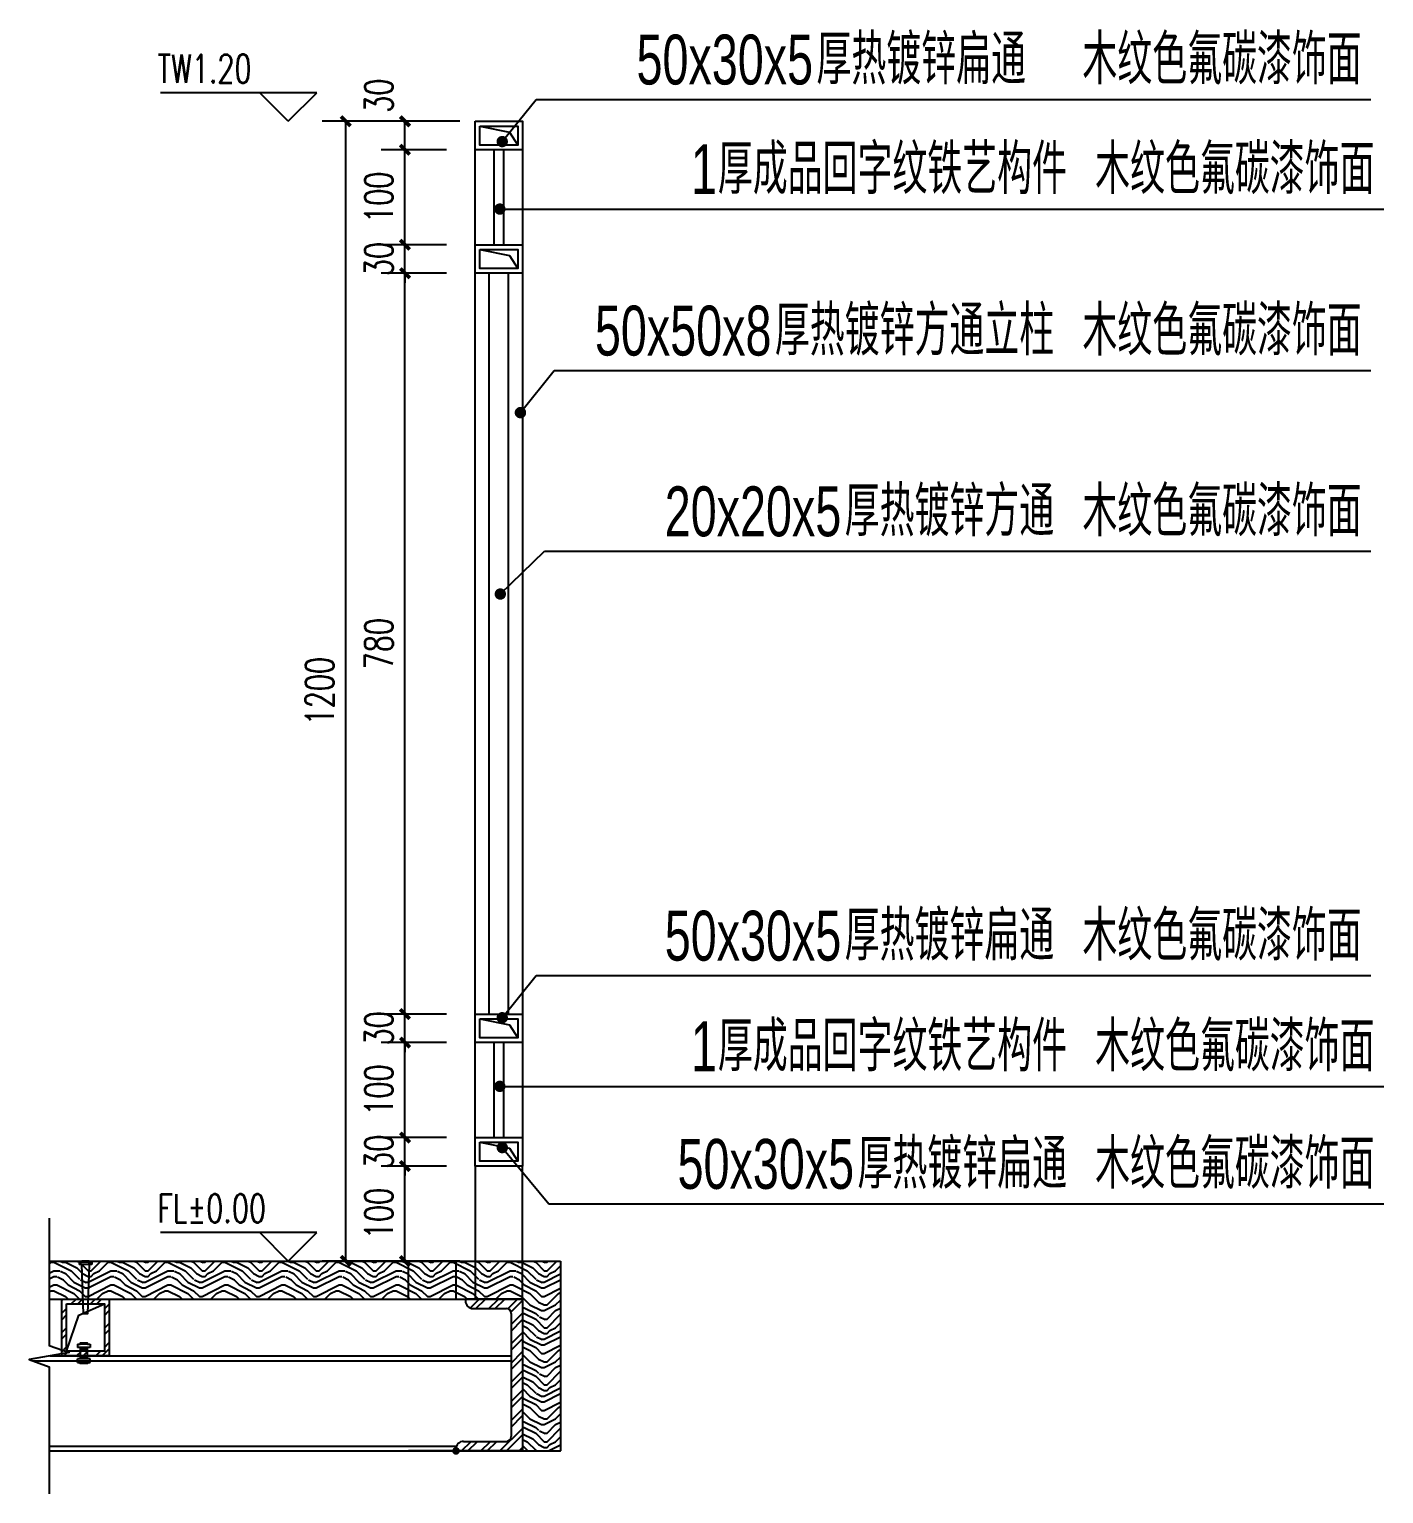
# Model space of a CAD drawing. Extents: x 89279 to 111786, y 534 to 10463.
# Drawn here: x 108119 to 109544, y 6276 to 7818 of the extents above; entities that cross this region are included whole.
import ezdxf

# ---------------------------------------------------------------- set-up
doc = ezdxf.new("R2010")
doc.units = 0
doc.header["$LTSCALE"] = 10
doc.header["$MEASUREMENT"] = 0
doc.linetypes.add('DASH', pattern=[0.35, 0.25, -0.1])
for name, color, linetype in [('00-Palm-园建', 4, 'Continuous'), ('00-Palm-填充', 8, 'Continuous'), ('00-Palm-波打线', 11, 'Continuous'), ('00-园建', 4, 'Continuous'), ('DIM_LEAD', 3, 'Continuous'), ('DIM_SYMB', 3, 'Continuous'), ('L-填充', 250, 'Continuous'), ('PUB_DIM', 3, 'Continuous'), ('PUB_TEXT', 7, 'Continuous'), ('型钢', 6, 'Continuous')]:
    doc.layers.add(name, color=color, linetype=linetype)
doc.styles.add('_TCH_DIM', font='SIMPLEX', dxfattribs={"bigfont": 'GBCBIG'})
doc.styles.add('_TCH_DIM_T3', font='SIMPLEX', dxfattribs={"width": 0.705882, "bigfont": 'GBCBIG'})
doc.styles.add('PALMstyle', font='HAIWENRS', dxfattribs={"width": 0.7, "bigfont": 'HZTXT'})
doc.dimstyles.new('_TCH_ARCH&&10', dxfattribs={"dimtxt": 29.75, "dimasz": 10, "dimexe": 25, "dimexo": 30, "dimgap": 12.625, "dimtad": 1, "dimdec": 0, "dimzin": 0, "dimdsep": 46, "dimtxsty": '_TCH_DIM_T3', "dimblk": 'ARCHTICK', "dimcen": 0.09, "dimclrt": 7, "dimazin": 2, "dimtfac": 1, "dimtdec": 0, "dimtix": 1, "dimtmove": 2, "dimatfit": 3, "dimfxl": 0, "dimtolj": 1, "dimtzin": 0, "dimarcsym": 0})
pattern_1 = [(45, (18732.704, -278645.177), (-10.10278814, 10.10278814), []), (45, (18739.44, -278645.177), (-10.10278814, 10.10278814), [])]

# ---------------------------------------------------------------- blocks, each defined once
blk = doc.blocks.new('_ArchTick')
at = {"color": 0, "linetype": 'ByBlock', "const_width": 0.4}
blk.add_lwpolyline([(-0.5, -0.5), (0.5, 0.5)], dxfattribs=at)
blk = doc.blocks.new('*D73')
at = {"layer": 'Defpoints', "color": 0, "transparency": 16777216}
for p in [(108514.2, 7721.1), (108587.9, 7721.1), (108587.9, 7691.1)]:
    blk.add_point(p, dxfattribs=at)
at = {"layer": 'PUB_DIM', "color": 0, "lineweight": -2, "transparency": 16777216}
for p, q in [((108557.9, 7721.1), (108489.2, 7721.1)), ((108514.2, 7691.1), (108514.2, 7721.1)), ((108557.9, 7691.1), (108489.2, 7691.1))]:
    blk.add_line(p, q, dxfattribs=at)
at = {"layer": 'PUB_DIM', "color": 0, "lineweight": -2, "transparency": 16777216, "xscale": 10, "yscale": 10, "zscale": 10}
for p, rotation in [((108514.2, 7721.1), 90), ((108514.2, 7691.1), 270)]:
    blk.add_blockref('_ArchTick', p, dxfattribs=dict(at, rotation=rotation))
at = {"layer": 'PUB_DIM', "color": 7, "transparency": 16777216, "insert": (108486.7, 7748.1), "char_height": 29.75, "attachment_point": 5, "rotation": 90, "style": '_TCH_DIM_T3'}
blk.add_mtext('\\A1;30', dxfattribs=at)
blk = doc.blocks.new('*D74')
at = {"layer": 'Defpoints', "color": 0, "transparency": 16777216}
for p in [(108514.2, 7691.1), (108587.9, 7691.1), (108587.9, 7591.1)]:
    blk.add_point(p, dxfattribs=at)
at = {"layer": 'PUB_DIM', "color": 0, "lineweight": -2, "transparency": 16777216}
for p, q in [((108557.9, 7691.1), (108489.2, 7691.1)), ((108514.2, 7591.1), (108514.2, 7691.1)), ((108557.9, 7591.1), (108489.2, 7591.1))]:
    blk.add_line(p, q, dxfattribs=at)
at = {"layer": 'PUB_DIM', "color": 0, "lineweight": -2, "transparency": 16777216, "xscale": 10, "yscale": 10, "zscale": 10}
for p, rotation in [((108514.2, 7691.1), 90), ((108514.2, 7591.1), 270)]:
    blk.add_blockref('_ArchTick', p, dxfattribs=dict(at, rotation=rotation))
at = {"layer": 'PUB_DIM', "color": 7, "transparency": 16777216, "insert": (108486.7, 7641.1), "char_height": 29.75, "attachment_point": 5, "rotation": 90, "style": '_TCH_DIM_T3'}
blk.add_mtext('\\A1;100', dxfattribs=at)
blk = doc.blocks.new('*D75')
at = {"layer": 'Defpoints', "color": 0, "transparency": 16777216}
for p in [(108514.2, 7591.1), (108587.9, 7591.1), (108587.9, 7561.1)]:
    blk.add_point(p, dxfattribs=at)
at = {"layer": 'PUB_DIM', "color": 0, "lineweight": -2, "transparency": 16777216}
for p, q in [((108557.9, 7591.1), (108489.2, 7591.1)), ((108514.2, 7591.1), (108514.2, 7601.1)), ((108514.2, 7561.1), (108514.2, 7591.1)), ((108557.9, 7561.1), (108489.2, 7561.1)), ((108514.2, 7561.1), (108514.2, 7551.1))]:
    blk.add_line(p, q, dxfattribs=at)
at = {"layer": 'PUB_DIM', "color": 0, "lineweight": -2, "transparency": 16777216, "xscale": 10, "yscale": 10, "zscale": 10}
for p, rotation in [((108514.2, 7591.1), 270), ((108514.2, 7561.1), 90)]:
    blk.add_blockref('_ArchTick', p, dxfattribs=dict(at, rotation=rotation))
at = {"layer": 'PUB_DIM', "color": 7, "transparency": 16777216, "insert": (108486.7, 7576.1), "char_height": 29.75, "attachment_point": 5, "rotation": 90, "style": '_TCH_DIM_T3'}
blk.add_mtext('\\A1;30', dxfattribs=at)
blk = doc.blocks.new('*D76')
at = {"layer": 'Defpoints', "color": 0, "transparency": 16777216}
for p in [(108514.2, 7561.1), (108587.9, 7561.1), (108587.9, 6781.1)]:
    blk.add_point(p, dxfattribs=at)
at = {"layer": 'PUB_DIM', "color": 0, "lineweight": -2, "transparency": 16777216}
for p, q in [((108557.9, 7561.1), (108489.2, 7561.1)), ((108514.2, 6781.1), (108514.2, 7561.1)), ((108557.9, 6781.1), (108489.2, 6781.1))]:
    blk.add_line(p, q, dxfattribs=at)
at = {"layer": 'PUB_DIM', "color": 0, "lineweight": -2, "transparency": 16777216, "xscale": 10, "yscale": 10, "zscale": 10}
for p, rotation in [((108514.2, 7561.1), 90), ((108514.2, 6781.1), 270)]:
    blk.add_blockref('_ArchTick', p, dxfattribs=dict(at, rotation=rotation))
at = {"layer": 'PUB_DIM', "color": 7, "transparency": 16777216, "insert": (108486.7, 7171.1), "char_height": 29.75, "attachment_point": 5, "rotation": 90, "style": '_TCH_DIM_T3'}
blk.add_mtext('\\A1;780', dxfattribs=at)
blk = doc.blocks.new('*D77')
at = {"layer": 'Defpoints', "color": 0, "transparency": 16777216}
for p in [(108514.2, 6781.1), (108587.9, 6781.1), (108587.9, 6751.1)]:
    blk.add_point(p, dxfattribs=at)
at = {"layer": 'PUB_DIM', "color": 0, "lineweight": -2, "transparency": 16777216}
for p, q in [((108514.2, 6781.1), (108514.2, 6791.1)), ((108557.9, 6781.1), (108489.2, 6781.1)), ((108514.2, 6751.1), (108514.2, 6781.1)), ((108557.9, 6751.1), (108489.2, 6751.1)), ((108514.2, 6751.1), (108514.2, 6741.1))]:
    blk.add_line(p, q, dxfattribs=at)
at = {"layer": 'PUB_DIM', "color": 0, "lineweight": -2, "transparency": 16777216, "xscale": 10, "yscale": 10, "zscale": 10}
for p, rotation in [((108514.2, 6781.1), 270), ((108514.2, 6751.1), 90)]:
    blk.add_blockref('_ArchTick', p, dxfattribs=dict(at, rotation=rotation))
at = {"layer": 'PUB_DIM', "color": 7, "transparency": 16777216, "insert": (108486.7, 6766.1), "char_height": 29.75, "attachment_point": 5, "rotation": 90, "style": '_TCH_DIM_T3'}
blk.add_mtext('\\A1;30', dxfattribs=at)
blk = doc.blocks.new('*D78')
at = {"layer": 'Defpoints', "color": 0, "transparency": 16777216}
for p in [(108514.2, 6751.1), (108587.9, 6751.1), (108587.9, 6651.1)]:
    blk.add_point(p, dxfattribs=at)
at = {"layer": 'PUB_DIM', "color": 0, "lineweight": -2, "transparency": 16777216}
for p, q in [((108557.9, 6751.1), (108489.2, 6751.1)), ((108514.2, 6651.1), (108514.2, 6751.1)), ((108557.9, 6651.1), (108489.2, 6651.1))]:
    blk.add_line(p, q, dxfattribs=at)
at = {"layer": 'PUB_DIM', "color": 0, "lineweight": -2, "transparency": 16777216, "xscale": 10, "yscale": 10, "zscale": 10}
for p, rotation in [((108514.2, 6751.1), 90), ((108514.2, 6651.1), 270)]:
    blk.add_blockref('_ArchTick', p, dxfattribs=dict(at, rotation=rotation))
at = {"layer": 'PUB_DIM', "color": 7, "transparency": 16777216, "insert": (108486.7, 6701.1), "char_height": 29.75, "attachment_point": 5, "rotation": 90, "style": '_TCH_DIM_T3'}
blk.add_mtext('\\A1;100', dxfattribs=at)
blk = doc.blocks.new('*D79')
at = {"layer": 'Defpoints', "color": 0, "transparency": 16777216}
for p in [(108514.2, 6651.1), (108587.9, 6651.1), (108587.9, 6621.1)]:
    blk.add_point(p, dxfattribs=at)
at = {"layer": 'PUB_DIM', "color": 0, "lineweight": -2, "transparency": 16777216}
for p, q in [((108514.2, 6651.1), (108514.2, 6661.1)), ((108557.9, 6651.1), (108489.2, 6651.1)), ((108514.2, 6621.1), (108514.2, 6651.1)), ((108557.9, 6621.1), (108489.2, 6621.1)), ((108514.2, 6621.1), (108514.2, 6611.1))]:
    blk.add_line(p, q, dxfattribs=at)
at = {"layer": 'PUB_DIM', "color": 0, "lineweight": -2, "transparency": 16777216, "xscale": 10, "yscale": 10, "zscale": 10}
for p, rotation in [((108514.2, 6651.1), 270), ((108514.2, 6621.1), 90)]:
    blk.add_blockref('_ArchTick', p, dxfattribs=dict(at, rotation=rotation))
at = {"layer": 'PUB_DIM', "color": 7, "transparency": 16777216, "insert": (108486.7, 6636.1), "char_height": 29.75, "attachment_point": 5, "rotation": 90, "style": '_TCH_DIM_T3'}
blk.add_mtext('\\A1;30', dxfattribs=at)
blk = doc.blocks.new('*D80')
at = {"layer": 'Defpoints', "color": 0, "transparency": 16777216}
for p in [(108514.2, 6621.1), (108587.9, 6621.1), (108587.9, 6521.1)]:
    blk.add_point(p, dxfattribs=at)
at = {"layer": 'PUB_DIM', "color": 0, "lineweight": -2, "transparency": 16777216}
for p, q in [((108557.9, 6621.1), (108489.2, 6621.1)), ((108514.2, 6521.1), (108514.2, 6621.1)), ((108557.9, 6521.1), (108489.2, 6521.1))]:
    blk.add_line(p, q, dxfattribs=at)
at = {"layer": 'PUB_DIM', "color": 0, "lineweight": -2, "transparency": 16777216, "xscale": 10, "yscale": 10, "zscale": 10}
for p, rotation in [((108514.2, 6621.1), 90), ((108514.2, 6521.1), 270)]:
    blk.add_blockref('_ArchTick', p, dxfattribs=dict(at, rotation=rotation))
at = {"layer": 'PUB_DIM', "color": 7, "transparency": 16777216, "insert": (108486.7, 6571.1), "char_height": 29.75, "attachment_point": 5, "rotation": 90, "style": '_TCH_DIM_T3'}
blk.add_mtext('\\A1;100', dxfattribs=at)
blk = doc.blocks.new('*D81')
at = {"layer": 'Defpoints', "color": 0, "transparency": 16777216}
for p in [(108451.9, 7721.1), (108602, 7721.1), (108602, 6521.1)]:
    blk.add_point(p, dxfattribs=at)
at = {"layer": 'PUB_DIM', "color": 0, "lineweight": -2, "transparency": 16777216}
for p, q in [((108572, 7721.1), (108426.9, 7721.1)), ((108451.9, 6521.1), (108451.9, 7721.1)), ((108572, 6521.1), (108426.9, 6521.1))]:
    blk.add_line(p, q, dxfattribs=at)
at = {"layer": 'PUB_DIM', "color": 0, "lineweight": -2, "transparency": 16777216, "xscale": 10, "yscale": 10, "zscale": 10}
for p, rotation in [((108451.9, 7721.1), 90), ((108451.9, 6521.1), 270)]:
    blk.add_blockref('_ArchTick', p, dxfattribs=dict(at, rotation=rotation))
at = {"layer": 'PUB_DIM', "color": 7, "transparency": 16777216, "insert": (108424.4, 7121.1), "char_height": 29.75, "attachment_point": 5, "rotation": 90, "style": '_TCH_DIM_T3'}
blk.add_mtext('\\A1;1200', dxfattribs=at)

msp = doc.modelspace()

# ---------------------------------------------------------------- hatches: boundary and pattern name
at = {"layer": '00-Palm-填充'}
h = msp.add_hatch(dxfattribs=at)
h.set_pattern_fill('木纹01', color=256, scale=15)
h.set_pattern_definition([(0, (18780.704, -278645.177), (60, 60), [3, -57]), (0, (18738.704, -278639.177), (60, 60), [6, -54]), (0, (18777.704, -278636.177), (60, 60), [3, -57]), (0, (18741.704, -278630.177), (60, 60), [3, -57]), (0, (18777.704, -278627.177), (60, 60), [3, -57]), (0, (18744.704, -278624.177), (60, 60), [3, -57]), (0, (18777.704, -278621.177), (60, 60), [3, -57]), (0, (18744.704, -278615.177), (60, 60), [3, -33, 3, -21]), (0, (18744.704, -278609.177), (60, 60), [6, -30, 3, -21]), (0, (18741.704, -278600.177), (60, 60), [3, -9, 3, -24, 3, -18]), (0, (18738.704, -278594.177), (60, 60), [3, -12, 6, -39]), (0, (18777.704, -278591.177), (60, 60), [3, -57]), (0, (18738.704, -278588.177), (60, 60), [3, -15, 3, -39]), (45, (18732.704, -278645.177), (7e-15, 60), [8.48526, -76.367554]), (45, (18783.704, -278645.177), (7e-15, 60), [16.970562, -67.882252]), (45, (18783.704, -278615.177), (7e-15, 60), [4.2426, -80.610214]), (45, (18732.704, -278609.177), (7e-15, 60), [12.72792, -72.124894]), (45, (18783.704, -278609.177), (7e-15, 60), [21.213204, -63.63961]), (45, (18783.704, -278600.177), (7e-15, 60), [12.72792, -72.124894]), (315, (18771.704, -278594.177), (60, -1e-14), [4.2426, -80.610214]), (315, (18750.704, -278642.177), (60, -1e-14), [8.48526, -76.367554]), (315, (18753.704, -278618.177), (60, -1e-14), [8.48526, -76.367554]), (315, (18771.704, -278630.177), (60, -1e-14), [8.48526, -76.367554]), (315, (18768.704, -278606.177), (60, -1e-14), [8.48526, -76.367554]), (315, (18771.704, -278600.177), (60, -1e-14), [12.72792, -72.124894]), (315, (18756.704, -278636.177), (60, -1e-14), [12.72792, -72.124894]), (315, (18765.704, -278633.177), (60, -1e-14), [12.72792, -72.124894]), (315, (18756.704, -278612.177), (60, -1e-14), [12.72792, -72.124894]), (315, (18762.704, -278609.177), (60, -1e-14), [12.72792, -72.124894]), (26.565051, (18735.704, -278633.177), (60, 2e-08), [6.708203, -127.455875]), (26.565051, (18780.704, -278636.177), (60, 2e-08), [26.832816, -107.331263]), (26.565051, (18780.704, -278627.177), (60, 2e-08), [26.832816, -107.331263]), (26.565051, (18780.704, -278621.177), (60, 2e-08), [26.83284, -40.2, 13.4166, -53.7146386]), (26.565051, (18786.704, -278612.177), (60, 2e-08), [6.708203, -127.455875]), (26.565051, (18732.704, -278591.177), (60, 2e-08), [6.708203, -127.455875]), (26.565051, (18780.704, -278591.177), (60, 2e-08), [13.416408, -120.747671]), (333.434949, (18765.704, -278645.177), (60, -2e-08), [13.416408, -120.747671]), (333.434949, (18744.704, -278630.177), (60, -2e-08), [13.416408, -120.747671]), (333.434949, (18744.704, -278639.177), (60, -2e-08), [6.708203, -127.455671]), (333.434949, (18747.704, -278624.177), (60, -2e-08), [20.124612, -114.039467]), (333.434949, (18759.704, -278624.177), (60, -2e-08), [13.416408, -120.747671]), (333.434949, (18765.704, -278621.177), (60, -2e-08), [13.416408, -120.747671]), (333.434949, (18747.704, -278615.177), (60, -2e-08), [6.708203, -127.455671]), (333.434949, (18750.704, -278609.177), (60, -2e-08), [6.708203, -127.455671]), (333.434949, (18774.704, -278597.177), (60, -2e-08), [6.708203, -127.455671]), (333.434949, (18771.704, -278618.177), (60, -2e-08), [6.708203, -127.455671]), (333.434949, (18744.704, -278600.177), (60, -2e-08), [20.124612, -114.039467]), (333.434949, (18741.704, -278594.177), (60, -2e-08), [13.416408, -120.747671]), (333.434949, (18774.704, -278612.177), (60, -2e-08), [6.708, -60.372, 6.708, -60.3760786]), (333.434949, (18756.704, -278600.177), (60, -2e-08), [13.416408, -120.747671]), (333.434949, (18759.704, -278594.177), (60, -2e-08), [13.416408, -120.747671]), (333.434949, (18741.704, -278588.177), (60, -2e-08), [13.416408, -120.747671]), (333.434949, (18759.704, -278588.177), (60, -2e-08), [13.416408, -120.747671])])
h.paths.add_polyline_path([(108567.9, 6521.1), (108467.9, 6521.1), (108467.9, 6481.1), (108567.9, 6481.1)])
h.paths.add_polyline_path([(108637.9, 6521.1), (108567.9, 6521.1), (108567.9, 6481.1), (108637.9, 6481.1)])
h.paths.add_polyline_path([(108677.9, 6521.1), (108637.9, 6521.1), (108637.9, 6481.1), (108637.9, 6438.5), (108637.9, 6321.1), (108677.9, 6321.1)])
h.paths.add_polyline_path([(108139.8, 6521.1), (108139.8, 6481.1), (108467.9, 6481.1), (108467.9, 6521.1)])
at = {"layer": 'L-填充'}
h = msp.add_hatch(dxfattribs=at)
h.set_pattern_fill('ANSI32', color=8, scale=3)
h.set_pattern_definition(pattern_1)
h.paths.add_polyline_path([(108202.9, 6481.1), (108152.9, 6481.1), (108152.9, 6421.1), (108202.9, 6421.1)])
h.paths.add_polyline_path([(108197.9, 6426.1), (108157.9, 6426.1), (108157.9, 6476.1), (108197.9, 6476.1)], flags=16)
h = msp.add_hatch(dxfattribs=at)
h.set_pattern_fill('ANSI32', color=8, scale=3)
h.set_pattern_definition(pattern_1)
h.paths.add_polyline_path([(108625.9, 6336.2, -0.414214), (108620.9, 6331.2), (108575.9, 6331.2, 0.414214), (108567.9, 6323.2), (108567.9, 6321.1), (108637.9, 6321.1), (108637.9, 6481.1), (108577.9, 6481.1), (108577.9, 6479, 0.414214), (108585.9, 6471), (108620.9, 6471, -0.414214), (108625.9, 6466)])

# ---------------------------------------------------------------- linework, layer by layer
at = {"layer": '00-Palm-园建', "color": 8}
for points in [[(108157.9, 6426.1), (108170.9, 6464), (108197.9, 6476.1)], [(108180.2, 6429), (108172.2, 6429)], [(108180.2, 6428.3), (108172.2, 6428.3)], [(108180.2, 6419.6), (108172.2, 6419.6)], [(108180.2, 6419), (108172.2, 6419)]]:
    msp.add_lwpolyline(points, dxfattribs=at)
msp.add_lwpolyline([(108157.9, 6476.1), (108197.9, 6476.1), (108197.9, 6426.1), (108157.9, 6426.1)], close=True, dxfattribs=at)
at = {"layer": '00-Palm-填充', "linetype": 'ByBlock'}
for points in [[(108592.9, 7716.1), (108624.2, 7709.8), (108632.9, 7696.1)], [(108587.9, 6651.1), (108587.9, 7691.1)], [(108637.9, 7691.1), (108637.9, 6651.1)], [(108592.9, 7586.1), (108624.2, 7579.8), (108632.9, 7566.1)], [(108592.9, 6776.1), (108624.2, 6769.8), (108632.9, 6756.1)], [(108592.9, 6646.1), (108624.2, 6639.8), (108632.9, 6626.1)], [(108587.9, 6621.1), (108587.9, 6481.1)], [(108637.9, 6481.1), (108637.9, 6621.1)]]:
    msp.add_lwpolyline(points, dxfattribs=at)
at = {"layer": '00-Palm-波打线'}
for p, q in [((108171.2, 6521.1), (108173.9, 6521.1)), ((108171.2, 6521.1), (108171.2, 6517.4)), ((108181.9, 6521.1), (108184.6, 6521.1)), ((108184.6, 6521.1), (108184.6, 6517.4)), ((108169.6, 6433.6), (108172.2, 6433.6)), ((108169.6, 6433.6), (108169.6, 6429.9)), ((108180.2, 6433.6), (108182.9, 6433.6)), ((108182.9, 6433.6), (108182.9, 6429.9)), ((108169.6, 6414.3), (108169.6, 6418.1)), ((108182.9, 6414.3), (108182.9, 6418.1)), ((108169.6, 6414.3), (108172.2, 6414.3)), ((108180.2, 6414.3), (108182.9, 6414.3))]:
    msp.add_line(p, q, dxfattribs=at)
at = {"layer": '00-Palm-波打线', "color": 8}
for p, q in [((108122.2, 6416.1), (108625.9, 6416.1)), ((108139.8, 6326.1), (108568.4, 6326.1))]:
    msp.add_line(p, q, dxfattribs=at)
at = {"layer": '00-Palm-波打线'}
for points in [[(108184.6, 6517.4), (108171.2, 6517.4)], [(108181.9, 6521.1), (108181.9, 6520), (108173.9, 6520), (108173.9, 6521.1)], [(108181.9, 6521.1), (108173.9, 6521.1)], [(108181.9, 6517.4), (108179.9, 6465.5), (108175.9, 6465.5), (108173.9, 6517.4)], [(108182.9, 6429.9), (108169.6, 6429.9)], [(108180.2, 6433.6), (108180.2, 6434.7), (108172.2, 6434.7), (108172.2, 6433.6)], [(108180.2, 6433.6), (108172.2, 6433.6)], [(108172.2, 6429.9), (108172.2, 6418.1)], [(108180.2, 6418.1), (108180.2, 6429.9)], [(108182.9, 6418.1), (108169.6, 6418.1)], [(108180.2, 6414.3), (108180.2, 6413.3), (108172.2, 6413.3), (108172.2, 6414.3)], [(108180.2, 6414.3), (108172.2, 6414.3)]]:
    msp.add_lwpolyline(points, dxfattribs=at)
at = {"layer": '00-园建'}
for p, q in [((108139.8, 6521.1), (108677.9, 6521.1)), ((108677.9, 6521.1), (108677.9, 6321.1)), ((108139.8, 6481.1), (108637.9, 6481.1)), ((108517.9, 6481.1), (108517.9, 6481.1)), ((108637.9, 6481.1), (108637.9, 6321.1)), ((108140.3, 6421.1), (108625.9, 6421.1)), ((108139.8, 6321.1), (108677.9, 6321.1))]:
    msp.add_line(p, q, dxfattribs=at)
for points in [[(108587.9, 7721.1), (108637.9, 7721.1), (108637.9, 7691.1), (108587.9, 7691.1)], [(108592.9, 7716.1), (108632.9, 7716.1), (108632.9, 7696.1), (108592.9, 7696.1)], [(108587.9, 7591.1), (108637.9, 7591.1), (108637.9, 7561.1), (108587.9, 7561.1)], [(108592.9, 7586.1), (108632.9, 7586.1), (108632.9, 7566.1), (108592.9, 7566.1)], [(108587.9, 6781.1), (108637.9, 6781.1), (108637.9, 6751.1), (108587.9, 6751.1)], [(108592.9, 6776.1), (108632.9, 6776.1), (108632.9, 6756.1), (108592.9, 6756.1)], [(108587.9, 6651.1), (108637.9, 6651.1), (108637.9, 6621.1), (108587.9, 6621.1)], [(108592.9, 6646.1), (108632.9, 6646.1), (108632.9, 6626.1), (108592.9, 6626.1)], [(108152.9, 6481.1), (108202.9, 6481.1), (108202.9, 6421.1), (108152.9, 6421.1)]]:
    msp.add_lwpolyline(points, close=True, dxfattribs=at)
for points in [[(108607.9, 7591.1), (108607.9, 7691.1)], [(108617.9, 7691.1), (108617.9, 7591.1)], [(108602.9, 6781.1), (108602.9, 7561.1)], [(108622.9, 7561.1), (108622.9, 6781.1)], [(108607.9, 6651.1), (108607.9, 6751.1)], [(108617.9, 6751.1), (108617.9, 6651.1)], [(108637.9, 6481.1), (108637.9, 6521.1)], [(108567.9, 6481.1), (108567.9, 6481.1)]]:
    msp.add_lwpolyline(points, dxfattribs=at)
at = {"layer": '00-园建', "linetype": 'DASH', "ltscale": 0.2}
for points in [[(108517.9, 6481.1), (108517.9, 6521.1)], [(108567.9, 6481.1), (108567.9, 6521.1)]]:
    msp.add_lwpolyline(points, dxfattribs=at)
at = {"layer": 'DIM_LEAD'}
for p, q in [((108616.6, 7699.8), (108652.1, 7744.1)), ((108652.1, 7744.1), (109530.9, 7744.1)), ((108614, 7628.7), (108681.9, 7628.7)), ((108681.9, 7628.7), (109544.3, 7628.7)), ((108635.7, 7414.4), (108671.2, 7458.7)), ((108671.2, 7458.7), (109530.9, 7458.7)), ((108614.5, 7223.4), (108661.2, 7268.4)), ((108661.2, 7268.4), (109530.9, 7268.4)), ((108616.6, 6777.3), (108652.1, 6821.6)), ((108652.1, 6821.6), (109530.9, 6821.6)), ((108614, 6705), (108681.9, 6705)), ((108681.9, 6705), (109544.3, 6705)), ((108616.6, 6640.5), (108665.5, 6581.4)), ((108665.5, 6581.4), (109544.3, 6581.4))]:
    msp.add_line(p, q, dxfattribs=at)
for points, const_width in [([(108614.7, 7697.4, 1), (108618.4, 7702.1, 1)], 6), ([(108611, 7628.7, 1), (108617, 7628.7, 1)], 6), ([(108633.8, 7412, 1), (108637.6, 7416.7, 1)], 6), ([(108612.4, 7221.3, 1), (108616.7, 7225.5, 1)], 6), ([(108614.7, 6774.9, 1), (108618.4, 6779.6, 1)], 6), ([(108611, 6705, 1), (108617, 6705, 1)], 6), ([(108614.7, 6642.8, 1), (108618.5, 6638.2, 1)], 6), ([(108566, 6321.7, 1), (108569.8, 6320.5, 1)], 4)]:
    msp.add_lwpolyline(points, format="xyb", close=True, dxfattribs=dict(at, const_width=const_width))
at = {"layer": 'DIM_SYMB'}
msp.add_lwpolyline([(108139.8, 6566.1), (108139.8, 6432.3), (108160.8, 6424.7), (108118.8, 6417.3), (108139.8, 6409.8), (108139.8, 6276.1)], dxfattribs=at)
at = {"layer": 'PUB_DIM'}
for p, q in [((108421.3, 7751.1), (108256.7, 7751.1)), ((108391.3, 7721.1), (108361.3, 7751.1)), ((108391.3, 7721.1), (108421.3, 7751.1)), ((108421.3, 6551.1), (108256.7, 6551.1)), ((108391.3, 6521.1), (108361.3, 6551.1)), ((108391.3, 6521.1), (108421.3, 6551.1))]:
    msp.add_line(p, q, dxfattribs=at)
at = {"layer": '型钢'}
for p, q in [((108637.9, 6481.1), (108577.9, 6481.1)), ((108577.9, 6481.1), (108577.9, 6479)), ((108637.9, 6481.1), (108637.9, 6321.1)), ((108585.9, 6471), (108620.9, 6471)), ((108625.9, 6466), (108625.9, 6336.2)), ((108567.9, 6321.1), (108567.9, 6323.2)), ((108575.9, 6331.2), (108620.9, 6331.2)), ((108637.9, 6321.1), (108567.9, 6321.1))]:
    msp.add_line(p, q, dxfattribs=at)
msp.add_lwpolyline([(108567.9, 6321.1), (108517.9, 6321.1)], dxfattribs=at)
for centre, radius, start, end in [((108585.9, 6479), 8, 180, 270), ((108620.9, 6466), 5, 0, 90), ((108575.9, 6323.2), 8, 90, 180), ((108620.9, 6336.2), 5, 270, 0)]:
    msp.add_arc(centre, radius, start, end, dxfattribs=at)

# ---------------------------------------------------------------- texts
at = {"layer": 'PUB_TEXT'}
for s, height, style, width, p in [('厚热镀锌扁通', 52.5, 'PALMstyle', 0.7, (108947.3, 7759.9)), ('木纹色氟碳漆饰面', 52.5, 'PALMstyle', 0.7, (109227.2, 7759.9)), ('50x30x5', 52.5, 'PALMstyle', 0.7, (108757.9, 7759.9)), ('TW1.20', 29.75, '_TCH_DIM', 0.705882, (108253.7, 7761.6)), ('1', 52.5, 'PALMstyle', 0.7, (108815.2, 7644.4)), ('厚成品回字纹铁艺构件', 52.5, 'PALMstyle', 0.7, (108843.5, 7644.4)), ('木纹色氟碳漆饰面', 52.5, 'PALMstyle', 0.7, (109240.6, 7644.4)), ('50x50x8', 52.5, 'PALMstyle', 0.7, (108714.1, 7474.5)), ('厚热镀锌方通立柱', 52.5, 'PALMstyle', 0.7, (108903.5, 7474.5)), ('木纹色氟碳漆饰面', 52.5, 'PALMstyle', 0.7, (109227.2, 7474.5)), ('厚热镀锌方通', 52.5, 'PALMstyle', 0.7, (108977, 7284.2)), ('木纹色氟碳漆饰面', 52.5, 'PALMstyle', 0.7, (109227.2, 7284.2)), ('20x20x5', 52.5, 'PALMstyle', 0.7, (108787.6, 7284.2)), ('厚热镀锌扁通', 52.5, 'PALMstyle', 0.7, (108977, 6837.4)), ('木纹色氟碳漆饰面', 52.5, 'PALMstyle', 0.7, (109227.2, 6837.4)), ('50x30x5', 52.5, 'PALMstyle', 0.7, (108787.6, 6837.4)), ('1', 52.5, 'PALMstyle', 0.7, (108815.2, 6720.8)), ('厚成品回字纹铁艺构件', 52.5, 'PALMstyle', 0.7, (108843.5, 6720.8)), ('木纹色氟碳漆饰面', 52.5, 'PALMstyle', 0.7, (109240.6, 6720.8)), ('50x30x5', 52.5, 'PALMstyle', 0.7, (108801.1, 6597.1)), ('厚热镀锌扁通', 52.5, 'PALMstyle', 0.7, (108990.5, 6597.1)), ('木纹色氟碳漆饰面', 52.5, 'PALMstyle', 0.7, (109240.6, 6597.1)), ('FL%%P0.00', 29.75, '_TCH_DIM', 0.705882, (108253.7, 6561.6))]:
    msp.add_text(s, height=height, dxfattribs=dict(at, style=style, width=width)).set_placement(p)

# ---------------------------------------------------------------- dimensions: what is measured, and where the dimension line sits
at = {"layer": 'PUB_DIM'}
dim = msp.add_linear_dim(base=(108514.2, 7721.1), p1=(108587.9, 7691.1), p2=(108587.9, 7721.1), angle=90, dimstyle='_TCH_ARCH&&10', dxfattribs=at)
dim.commit()
dim.dimension.update_dxf_attribs({"geometry": '*D73', "text_midpoint": (108486.7, 7748.1), "dimtype": 161})
for p1, p2, distance, picture, middle in [((108602, 6521.1), (108602, 7721.1), 150.1, '*D81', (108424.4, 7121.1)), ((108587.9, 7591.1), (108587.9, 7691.1), 73.7, '*D74', (108486.7, 7641.1)), ((108587.9, 7561.1), (108587.9, 7591.1), 73.7, '*D75', (108486.7, 7576.1)), ((108587.9, 6781.1), (108587.9, 7561.1), 73.7, '*D76', (108486.7, 7171.1)), ((108587.9, 6751.1), (108587.9, 6781.1), 73.7, '*D77', (108486.7, 6766.1)), ((108587.9, 6651.1), (108587.9, 6751.1), 73.7, '*D78', (108486.7, 6701.1)), ((108587.9, 6621.1), (108587.9, 6651.1), 73.7, '*D79', (108486.7, 6636.1)), ((108587.9, 6521.1), (108587.9, 6621.1), 73.7, '*D80', (108486.7, 6571.1))]:
    dim = msp.add_aligned_dim(p1=p1, p2=p2, distance=distance, dimstyle='_TCH_ARCH&&10', dxfattribs=at)
    dim.commit()
    dim.dimension.update_dxf_attribs({"geometry": picture, "text_midpoint": middle})

doc.saveas('drawing.dxf')
